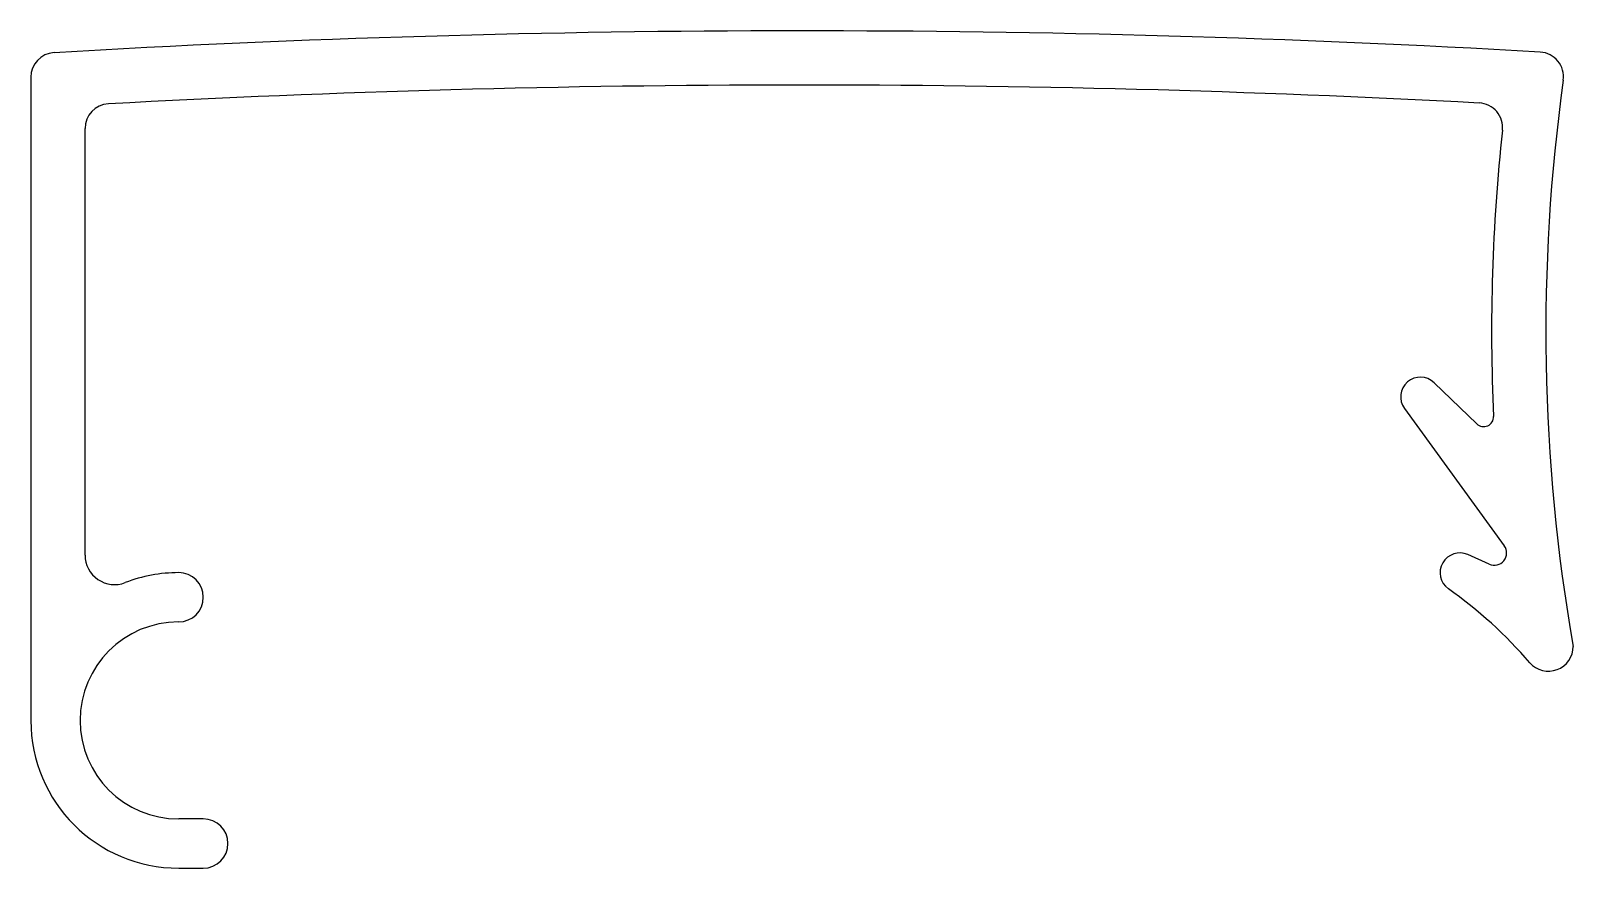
# Model space of a CAD drawing. Extents: x 1653.6 to 1684.9, y 1483 to 1500.
import ezdxf

# ---------------------------------------------------------------- set-up
doc = ezdxf.new("R2010")
doc.units = 0
doc.layers.get('0').update_dxf_attribs({"linetype": 'CONTINUOUS'})

msp = doc.modelspace()

# ---------------------------------------------------------------- linework, layer by layer
for p, q in [((1653.568, 1499.066), (1653.568, 1486.008)), ((1654.668, 1489.365), (1654.668, 1498.026)), ((1682.913, 1492.028), (1682.046, 1492.865)), ((1681.445, 1492.342), (1683.47, 1489.555)), ((1683.166, 1489.18), (1682.731, 1489.374)), ((1657.068, 1484.008), (1656.568, 1484.008)), ((1656.568, 1483.008), (1657.068, 1483.008))]:
    msp.add_line(p, q)
for centre, radius, start, end in [((1669.218, 1240.008), 260, 86.69625, 93.34692), ((1654.068, 1499.066), 0.5, 93.3469, 180), ((1684.173, 1499.077), 0.5, 352.055, 86.6963), ((1721.313, 1493.894), 37, 172.055, 189.9378), ((1669.218, 1240.008), 258.9, 86.9567, 93.11688), ((1655.168, 1498.026), 0.5, 93.1169, 180), ((1682.937, 1498.044), 0.5, 353.8278, 86.9567), ((1721.313, 1493.894), 38.1, 173.8278, 182.5763), ((1681.768, 1492.577), 0.4, 46.0161, 216.016), ((1683.052, 1492.172), 0.2, 226.0161, 2.5763), ((1655.268, 1489.365), 0.6, 180, 291.1684), ((1682.568, 1489.008), 0.4, 66.0161, 234.5784), ((1683.268, 1489.408), 0.25, 246.0161, 36.0161), ((1656.568, 1486.008), 3, 90, 111.1684), ((1656.568, 1488.508), 0.5, 270, 90), ((1676.878, 1481.008), 9.417, 40.9528, 54.5784), ((1656.568, 1486.008), 2, 90, 270), ((1684.368, 1487.508), 0.5, 220.9528, 0), ((1656.568, 1486.008), 3, 180, 270), ((1657.068, 1483.508), 0.5, 270, 90)]:
    msp.add_arc(centre, radius, start, end)

doc.saveas('drawing.dxf')
